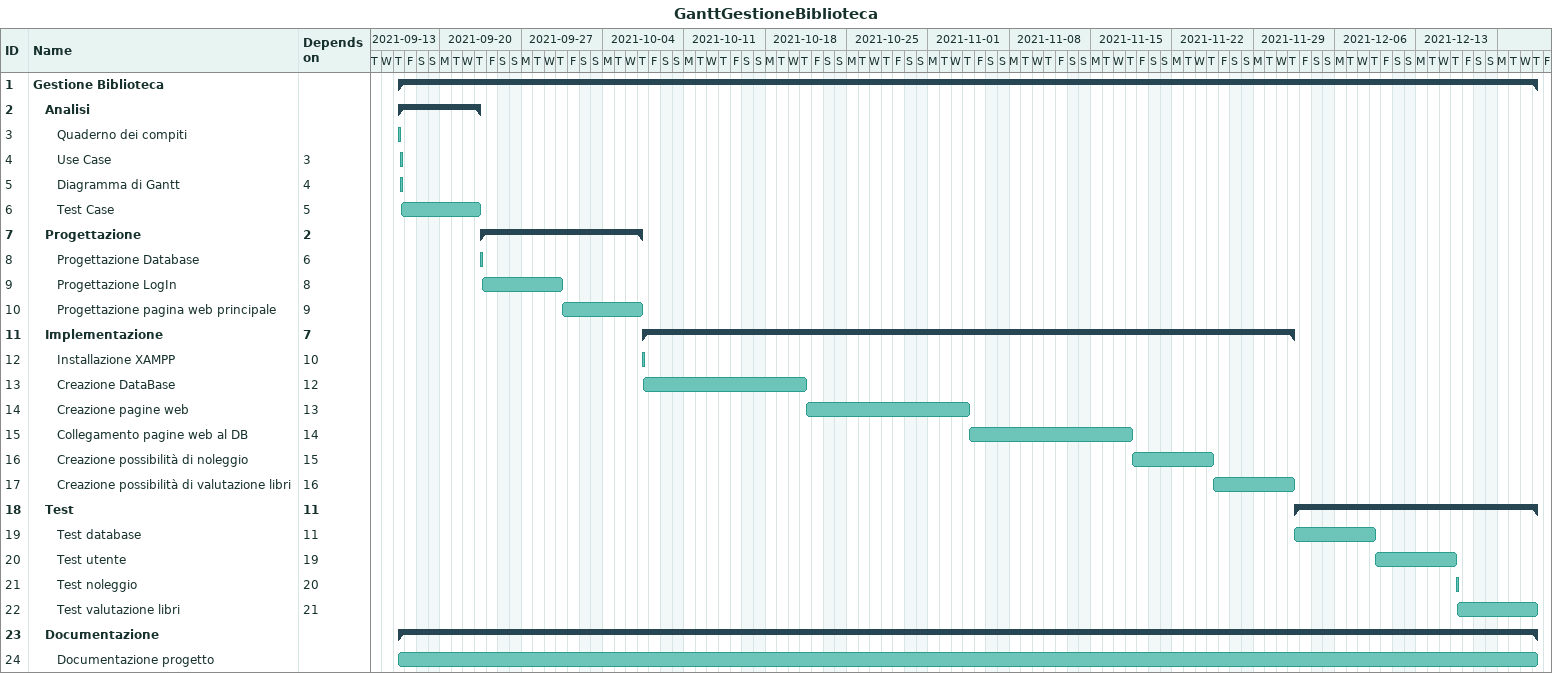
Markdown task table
GanttGestioneBiblioteca

| ID | Level | Task | Start | Finish | Predecessors |
|---|---|---|---|---|---|
| 1 | 1 | **Gestione Biblioteca** | 2021-09-16 | 2021-12-23 |  |
| 2 | 2 | **Analisi** | 2021-09-16 | 2021-09-23 |  |
| 3 | 3 | Quaderno dei compiti | 2021-09-16 | 2021-09-16 |  |
| 4 | 3 | Use Case | 2021-09-16 | 2021-09-16 | 3 |
| 5 | 3 | Diagramma di Gantt | 2021-09-16 | 2021-09-16 | 4 |
| 6 | 3 | Test Case | 2021-09-16 | 2021-09-23 | 5 |
| 7 | 2 | **Progettazione** | 2021-09-23 | 2021-10-07 | 2 |
| 8 | 3 | Progettazione Database | 2021-09-23 | 2021-09-23 | 6 |
| 9 | 3 | Progettazione LogIn | 2021-09-23 | 2021-09-30 | 8 |
| 10 | 3 | Progettazione pagina web principale | 2021-09-30 | 2021-10-07 | 9 |
| 11 | 2 | **Implementazione** | 2021-10-07 | 2021-12-02 | 7 |
| 12 | 3 | Installazione XAMPP | 2021-10-07 | 2021-10-07 | 10 |
| 13 | 3 | Creazione DataBase | 2021-10-07 | 2021-10-21 | 12 |
| 14 | 3 | Creazione pagine web | 2021-10-21 | 2021-11-04 | 13 |
| 15 | 3 | Collegamento pagine web al DB | 2021-11-04 | 2021-11-18 | 14 |
| 16 | 3 | Creazione possibilità di noleggio | 2021-11-18 | 2021-11-25 | 15 |
| 17 | 3 | Creazione possibilità di valutazione libri | 2021-11-25 | 2021-12-02 | 16 |
| 18 | 2 | **Test** | 2021-12-02 | 2021-12-23 | 11 |
| 19 | 3 | Test database | 2021-12-02 | 2021-12-09 | 11 |
| 20 | 3 | Test utente | 2021-12-09 | 2021-12-16 | 19 |
| 21 | 3 | Test noleggio | 2021-12-16 | 2021-12-16 | 20 |
| 22 | 3 | Test valutazione libri | 2021-12-16 | 2021-12-23 | 21 |
| 23 | 2 | **Documentazione** | 2021-09-16 | 2021-12-23 |  |
| 24 | 3 | Documentazione progetto | 2021-09-16 | 2021-12-23 |  |
